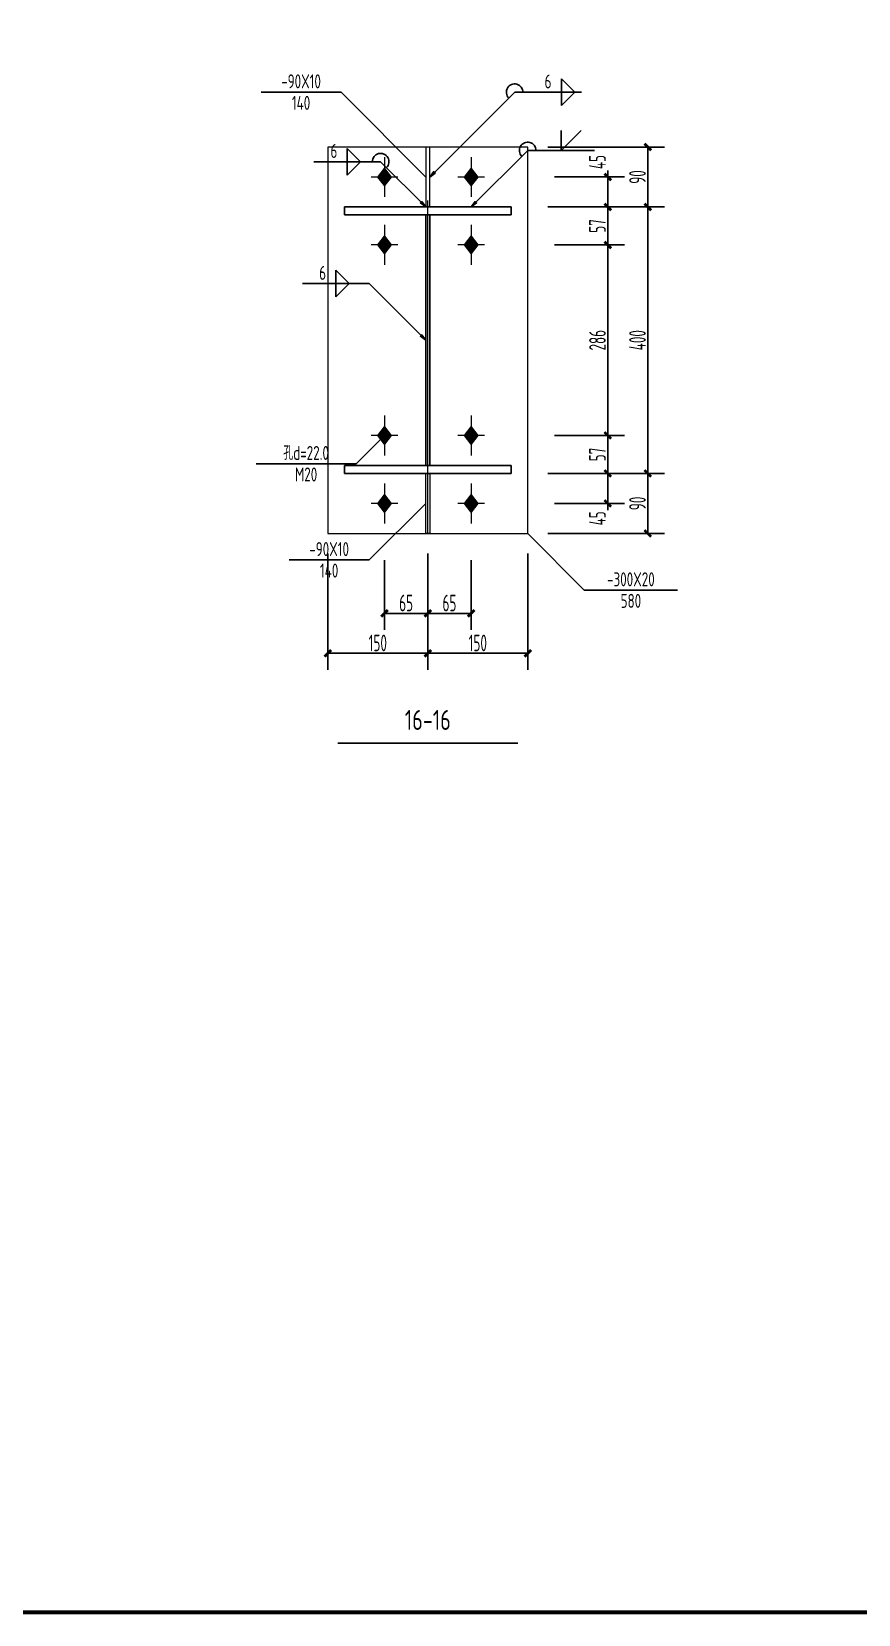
# Model space of a CAD drawing. Extents: x 447413 to 2975780, y -1432727 to 1301644.
# Drawn here: x 2689673 to 2702073, y -1173580 to -1149822 of the extents above; entities that cross this region are included whole.
import ezdxf
from ezdxf.enums import TextEntityAlignment as Align

# ---------------------------------------------------------------- set-up
doc = ezdxf.new("R2010")
doc.units = 0
doc.header["$LTSCALE"] = 1000
doc.header["$MEASUREMENT"] = 0
doc.linetypes.add('线型6', pattern=[8.75, 5, -1.25, 1.25, -1.25])
for name, color, linetype in [('10', 7, 'Continuous'), ('图框', 253, 'Continuous'), ('尺寸标注', 253, 'Continuous'), ('焊缝标注', 253, 'Continuous'), ('螺栓孔标注', 253, 'Continuous'), ('钢板标注', 253, 'Continuous')]:
    doc.layers.add(name, color=color, linetype=linetype)
doc.layers.add('20', color=2, linetype='Continuous', lineweight=18)
doc.styles.add('PkpmHz', font='Pkpmeng', dxfattribs={"width": 0.6, "bigfont": 'hztxt'})
doc.dimstyles.new('Pkpm_1.00', dxfattribs={"dimtxt": 250, "dimasz": 100, "dimexe": 250, "dimexo": 0.0625, "dimgap": 30, "dimtad": 1, "dimdec": 0, "dimrnd": 5, "dimzin": 0, "dimdsep": 46, "dimtxsty": 'PkpmHz', "dimblk1": 'ARCHTICK', "dimblk2": 'ARCHTICK', "dimsah": 1, "dimcen": 0.09, "dimadec": 0, "dimazin": 0, "dimtfac": 1, "dimtdec": 0, "dimtmove": 2, "dimatfit": 1, "dimfxl": 0, "dimtolj": 1, "dimtzin": 0, "dimarcsym": 0})

# ---------------------------------------------------------------- blocks, each defined once
blk = doc.blocks.new('A$C6B0021A6')
at = {"layer": '图框', "color": 153, "const_width": 58, "elevation": -84000}
blk.add_lwpolyline([(111420, 1020), (2520, 1020), (2520, 83120), (111420, 83120)], close=True, dxfattribs=at)
blk = doc.blocks.new('_ArchTick')
at = {"color": 0, "linetype": 'ByBlock', "const_width": 0.4}
blk.add_lwpolyline([(-0.5, -0.5), (0.5, 0.5)], dxfattribs=at)
blk = doc.blocks.new('*D1263')
at = {"layer": 'Defpoints', "color": 0, "linetype": 'Continuous', "transparency": 16777216}
for p in [(2697115, -1152004), (2698315, -1152004), (2697115, -1152454)]:
    blk.add_point(p, dxfattribs=at)
at = {"layer": '尺寸标注', "color": 0, "linetype": 'Continuous', "lineweight": -2, "transparency": 16777216}
for p, q in [((2697515, -1152004), (2698565, -1152004)), ((2698315, -1152004), (2698315, -1151904)), ((2698315, -1152454), (2698315, -1152004)), ((2697515, -1152454), (2698565, -1152454)), ((2698315, -1152454), (2698315, -1152554))]:
    blk.add_line(p, q, dxfattribs=at)
at = {"layer": '尺寸标注', "color": 0, "linetype": 'Continuous', "lineweight": -2, "transparency": 16777216, "xscale": 100, "yscale": 100, "zscale": 100}
for p, rotation in [((2698315, -1152004), 270), ((2698315, -1152454), 90)]:
    blk.add_blockref('_ArchTick', p, dxfattribs=dict(at, rotation=rotation))
at = {"layer": '尺寸标注', "color": 0, "linetype": 'Continuous', "transparency": 16777216, "insert": (2698160, -1151780), "char_height": 250, "attachment_point": 5, "rotation": 90, "style": 'PkpmHz'}
blk.add_mtext('\\A1;45', dxfattribs=at)
blk = doc.blocks.new('*D1264')
at = {"layer": 'Defpoints', "color": 0, "linetype": 'Continuous', "transparency": 16777216}
for p in [(2697115, -1152454), (2698315, -1152454), (2697115, -1153024)]:
    blk.add_point(p, dxfattribs=at)
at = {"layer": '尺寸标注', "color": 0, "linetype": 'Continuous', "lineweight": -2, "transparency": 16777216}
for p, q in [((2697515, -1152454), (2698565, -1152454)), ((2698315, -1153024), (2698315, -1152454)), ((2697515, -1153024), (2698565, -1153024))]:
    blk.add_line(p, q, dxfattribs=at)
at = {"layer": '尺寸标注', "color": 0, "linetype": 'Continuous', "lineweight": -2, "transparency": 16777216, "xscale": 100, "yscale": 100, "zscale": 100}
for p, rotation in [((2698315, -1152454), 90), ((2698315, -1153024), 270)]:
    blk.add_blockref('_ArchTick', p, dxfattribs=dict(at, rotation=rotation))
at = {"layer": '尺寸标注', "color": 0, "linetype": 'Continuous', "transparency": 16777216, "insert": (2698160, -1152739), "char_height": 250, "attachment_point": 5, "rotation": 90, "style": 'PkpmHz'}
blk.add_mtext('\\A1;57', dxfattribs=at)
blk = doc.blocks.new('*D1265')
at = {"layer": 'Defpoints', "color": 0, "linetype": 'Continuous', "transparency": 16777216}
for p in [(2697115, -1156454), (2698315, -1156454), (2697115, -1156904)]:
    blk.add_point(p, dxfattribs=at)
at = {"layer": '尺寸标注', "color": 0, "linetype": 'Continuous', "lineweight": -2, "transparency": 16777216}
for p, q in [((2697515, -1156454), (2698565, -1156454)), ((2698315, -1156454), (2698315, -1156354)), ((2698315, -1156904), (2698315, -1156454)), ((2697515, -1156904), (2698565, -1156904)), ((2698315, -1156904), (2698315, -1157004))]:
    blk.add_line(p, q, dxfattribs=at)
at = {"layer": '尺寸标注', "color": 0, "linetype": 'Continuous', "lineweight": -2, "transparency": 16777216, "xscale": 100, "yscale": 100, "zscale": 100}
for p, rotation in [((2698315, -1156454), 270), ((2698315, -1156904), 90)]:
    blk.add_blockref('_ArchTick', p, dxfattribs=dict(at, rotation=rotation))
at = {"layer": '尺寸标注', "color": 0, "linetype": 'Continuous', "transparency": 16777216, "insert": (2698160, -1157128), "char_height": 250, "attachment_point": 5, "rotation": 90, "style": 'PkpmHz'}
blk.add_mtext('\\A1;45', dxfattribs=at)
blk = doc.blocks.new('*D1266')
at = {"layer": 'Defpoints', "color": 0, "linetype": 'Continuous', "transparency": 16777216}
for p in [(2697115, -1155884), (2698315, -1155884), (2697115, -1156454)]:
    blk.add_point(p, dxfattribs=at)
at = {"layer": '尺寸标注', "color": 0, "linetype": 'Continuous', "lineweight": -2, "transparency": 16777216}
for p, q in [((2697515, -1155884), (2698565, -1155884)), ((2698315, -1156454), (2698315, -1155884)), ((2697515, -1156454), (2698565, -1156454))]:
    blk.add_line(p, q, dxfattribs=at)
at = {"layer": '尺寸标注', "color": 0, "linetype": 'Continuous', "lineweight": -2, "transparency": 16777216, "xscale": 100, "yscale": 100, "zscale": 100}
for p, rotation in [((2698315, -1155884), 90), ((2698315, -1156454), 270)]:
    blk.add_blockref('_ArchTick', p, dxfattribs=dict(at, rotation=rotation))
at = {"layer": '尺寸标注', "color": 0, "linetype": 'Continuous', "transparency": 16777216, "insert": (2698160, -1156169), "char_height": 250, "attachment_point": 5, "rotation": 90, "style": 'PkpmHz'}
blk.add_mtext('\\A1;57', dxfattribs=at)
blk = doc.blocks.new('*D1267')
at = {"layer": 'Defpoints', "color": 0, "linetype": 'Continuous', "transparency": 16777216}
for p in [(2697115, -1153024), (2698315, -1153024), (2697115, -1155884)]:
    blk.add_point(p, dxfattribs=at)
at = {"layer": '尺寸标注', "color": 0, "linetype": 'Continuous', "lineweight": -2, "transparency": 16777216}
for p, q in [((2697515, -1153024), (2698565, -1153024)), ((2698315, -1155884), (2698315, -1153024)), ((2697515, -1155884), (2698565, -1155884))]:
    blk.add_line(p, q, dxfattribs=at)
at = {"layer": '尺寸标注', "color": 0, "linetype": 'Continuous', "lineweight": -2, "transparency": 16777216, "xscale": 100, "yscale": 100, "zscale": 100}
for p, rotation in [((2698315, -1153024), 90), ((2698315, -1155884), 270)]:
    blk.add_blockref('_ArchTick', p, dxfattribs=dict(at, rotation=rotation))
at = {"layer": '尺寸标注', "color": 0, "linetype": 'Continuous', "transparency": 16777216, "insert": (2698160, -1154454), "char_height": 250, "attachment_point": 5, "rotation": 90, "style": 'PkpmHz'}
blk.add_mtext('\\A1;286', dxfattribs=at)
blk = doc.blocks.new('*D1268')
at = {"layer": 'Defpoints', "color": 0, "linetype": 'Continuous', "transparency": 16777216}
for p in [(2694965, -1157354), (2695615, -1157354), (2695615, -1158554)]:
    blk.add_point(p, dxfattribs=at)
at = {"layer": '尺寸标注', "color": 0, "linetype": 'Continuous', "lineweight": -2, "transparency": 16777216}
for p, q in [((2694965, -1157754), (2694965, -1158804)), ((2695615, -1157754), (2695615, -1158804)), ((2694965, -1158554), (2695615, -1158554))]:
    blk.add_line(p, q, dxfattribs=at)
at = {"layer": '尺寸标注', "color": 0, "linetype": 'Continuous', "lineweight": -2, "transparency": 16777216, "xscale": 100, "yscale": 100, "zscale": 100, "rotation": 180}
blk.add_blockref('_ArchTick', (2694965, -1158554), dxfattribs=at)
at = {"layer": '尺寸标注', "color": 0, "linetype": 'Continuous', "lineweight": -2, "transparency": 16777216, "xscale": 100, "yscale": 100, "zscale": 100}
blk.add_blockref('_ArchTick', (2695615, -1158554), dxfattribs=at)
at = {"layer": '尺寸标注', "color": 0, "linetype": 'Continuous', "transparency": 16777216, "insert": (2695290, -1158399), "char_height": 250, "attachment_point": 5, "style": 'PkpmHz'}
blk.add_mtext('\\A1;65', dxfattribs=at)
blk = doc.blocks.new('*D1269')
at = {"layer": 'Defpoints', "color": 0, "linetype": 'Continuous', "transparency": 16777216}
for p in [(2695615, -1157354), (2696265, -1157354), (2696265, -1158554)]:
    blk.add_point(p, dxfattribs=at)
at = {"layer": '尺寸标注', "color": 0, "linetype": 'Continuous', "lineweight": -2, "transparency": 16777216}
for p, q in [((2695615, -1157754), (2695615, -1158804)), ((2696265, -1157754), (2696265, -1158804)), ((2695615, -1158554), (2696265, -1158554))]:
    blk.add_line(p, q, dxfattribs=at)
at = {"layer": '尺寸标注', "color": 0, "linetype": 'Continuous', "lineweight": -2, "transparency": 16777216, "xscale": 100, "yscale": 100, "zscale": 100, "rotation": 180}
blk.add_blockref('_ArchTick', (2695615, -1158554), dxfattribs=at)
at = {"layer": '尺寸标注', "color": 0, "linetype": 'Continuous', "lineweight": -2, "transparency": 16777216, "xscale": 100, "yscale": 100, "zscale": 100}
blk.add_blockref('_ArchTick', (2696265, -1158554), dxfattribs=at)
at = {"layer": '尺寸标注', "color": 0, "linetype": 'Continuous', "transparency": 16777216, "insert": (2695940, -1158399), "char_height": 250, "attachment_point": 5, "style": 'PkpmHz'}
blk.add_mtext('\\A1;65', dxfattribs=at)
blk = doc.blocks.new('*D1270')
at = {"layer": 'Defpoints', "color": 0, "linetype": 'Continuous', "transparency": 16777216}
for p in [(2694115, -1157354), (2695615, -1157354), (2695615, -1159154)]:
    blk.add_point(p, dxfattribs=at)
at = {"layer": '尺寸标注', "color": 0, "linetype": 'Continuous', "lineweight": -2, "transparency": 16777216}
for p, q in [((2694115, -1157654), (2694115, -1159404)), ((2695615, -1157654), (2695615, -1159404)), ((2694115, -1159154), (2695615, -1159154))]:
    blk.add_line(p, q, dxfattribs=at)
at = {"layer": '尺寸标注', "color": 0, "linetype": 'Continuous', "lineweight": -2, "transparency": 16777216, "xscale": 100, "yscale": 100, "zscale": 100, "rotation": 180}
blk.add_blockref('_ArchTick', (2694115, -1159154), dxfattribs=at)
at = {"layer": '尺寸标注', "color": 0, "linetype": 'Continuous', "lineweight": -2, "transparency": 16777216, "xscale": 100, "yscale": 100, "zscale": 100}
blk.add_blockref('_ArchTick', (2695615, -1159154), dxfattribs=at)
at = {"layer": '尺寸标注', "color": 0, "linetype": 'Continuous', "transparency": 16777216, "insert": (2694865, -1158999), "char_height": 250, "attachment_point": 5, "style": 'PkpmHz'}
blk.add_mtext('\\A1;150', dxfattribs=at)
blk = doc.blocks.new('*D1271')
at = {"layer": 'Defpoints', "color": 0, "linetype": 'Continuous', "transparency": 16777216}
for p in [(2695615, -1157354), (2697115, -1157354), (2697115, -1159154)]:
    blk.add_point(p, dxfattribs=at)
at = {"layer": '尺寸标注', "color": 0, "linetype": 'Continuous', "lineweight": -2, "transparency": 16777216}
for p, q in [((2695615, -1157654), (2695615, -1159404)), ((2697115, -1157654), (2697115, -1159404)), ((2695615, -1159154), (2697115, -1159154))]:
    blk.add_line(p, q, dxfattribs=at)
at = {"layer": '尺寸标注', "color": 0, "linetype": 'Continuous', "lineweight": -2, "transparency": 16777216, "xscale": 100, "yscale": 100, "zscale": 100, "rotation": 180}
blk.add_blockref('_ArchTick', (2695615, -1159154), dxfattribs=at)
at = {"layer": '尺寸标注', "color": 0, "linetype": 'Continuous', "lineweight": -2, "transparency": 16777216, "xscale": 100, "yscale": 100, "zscale": 100}
blk.add_blockref('_ArchTick', (2697115, -1159154), dxfattribs=at)
at = {"layer": '尺寸标注', "color": 0, "linetype": 'Continuous', "transparency": 16777216, "insert": (2696365, -1158999), "char_height": 250, "attachment_point": 5, "style": 'PkpmHz'}
blk.add_mtext('\\A1;150', dxfattribs=at)
blk = doc.blocks.new('*D1272')
at = {"layer": 'Defpoints', "color": 0, "linetype": 'Continuous', "transparency": 16777216}
for p in [(2697115, -1156454), (2698915, -1156454), (2697115, -1157354)]:
    blk.add_point(p, dxfattribs=at)
at = {"layer": '尺寸标注', "color": 0, "linetype": 'Continuous', "lineweight": -2, "transparency": 16777216}
for p, q in [((2697415, -1156454), (2699165, -1156454)), ((2698915, -1157354), (2698915, -1156454)), ((2697415, -1157354), (2699165, -1157354))]:
    blk.add_line(p, q, dxfattribs=at)
at = {"layer": '尺寸标注', "color": 0, "linetype": 'Continuous', "lineweight": -2, "transparency": 16777216, "xscale": 100, "yscale": 100, "zscale": 100}
for p, rotation in [((2698915, -1156454), 90), ((2698915, -1157354), 270)]:
    blk.add_blockref('_ArchTick', p, dxfattribs=dict(at, rotation=rotation))
at = {"layer": '尺寸标注', "color": 0, "linetype": 'Continuous', "transparency": 16777216, "insert": (2698760, -1156904), "char_height": 250, "attachment_point": 5, "rotation": 90, "style": 'PkpmHz'}
blk.add_mtext('\\A1;90', dxfattribs=at)
blk = doc.blocks.new('*D1273')
at = {"layer": 'Defpoints', "color": 0, "linetype": 'Continuous', "transparency": 16777216}
for p in [(2697115, -1152454), (2698915, -1152454), (2697115, -1156454)]:
    blk.add_point(p, dxfattribs=at)
at = {"layer": '尺寸标注', "color": 0, "linetype": 'Continuous', "lineweight": -2, "transparency": 16777216}
for p, q in [((2697415, -1152454), (2699165, -1152454)), ((2698915, -1156454), (2698915, -1152454)), ((2697415, -1156454), (2699165, -1156454))]:
    blk.add_line(p, q, dxfattribs=at)
at = {"layer": '尺寸标注', "color": 0, "linetype": 'Continuous', "lineweight": -2, "transparency": 16777216, "xscale": 100, "yscale": 100, "zscale": 100}
for p, rotation in [((2698915, -1152454), 90), ((2698915, -1156454), 270)]:
    blk.add_blockref('_ArchTick', p, dxfattribs=dict(at, rotation=rotation))
at = {"layer": '尺寸标注', "color": 0, "linetype": 'Continuous', "transparency": 16777216, "insert": (2698760, -1154454), "char_height": 250, "attachment_point": 5, "rotation": 90, "style": 'PkpmHz'}
blk.add_mtext('\\A1;400', dxfattribs=at)
blk = doc.blocks.new('*D1274')
at = {"layer": 'Defpoints', "color": 0, "linetype": 'Continuous', "transparency": 16777216}
for p in [(2697115, -1151554), (2698915, -1151554), (2697115, -1152454)]:
    blk.add_point(p, dxfattribs=at)
at = {"layer": '尺寸标注', "color": 0, "linetype": 'Continuous', "lineweight": -2, "transparency": 16777216}
for p, q in [((2697415, -1151554), (2699165, -1151554)), ((2698915, -1152454), (2698915, -1151554)), ((2697415, -1152454), (2699165, -1152454))]:
    blk.add_line(p, q, dxfattribs=at)
at = {"layer": '尺寸标注', "color": 0, "linetype": 'Continuous', "lineweight": -2, "transparency": 16777216, "xscale": 100, "yscale": 100, "zscale": 100}
for p, rotation in [((2698915, -1151554), 90), ((2698915, -1152454), 270)]:
    blk.add_blockref('_ArchTick', p, dxfattribs=dict(at, rotation=rotation))
at = {"layer": '尺寸标注', "color": 0, "linetype": 'Continuous', "transparency": 16777216, "insert": (2698760, -1152004), "char_height": 250, "attachment_point": 5, "rotation": 90, "style": 'PkpmHz'}
blk.add_mtext('\\A1;90', dxfattribs=at)

msp = doc.modelspace()

# ---------------------------------------------------------------- hatches: boundary and pattern name
at = {"layer": '10'}
for points in [[(2694965.2, -1151874.1), (2694865.2, -1152004.1), (2694965.2, -1152134.1), (2695065.2, -1152004.1)], [(2696265.2, -1151874.1), (2696165.2, -1152004.1), (2696265.2, -1152134.1), (2696365.2, -1152004.1)], [(2694965.2, -1152894.1), (2694865.2, -1153024.1), (2694965.2, -1153154.1), (2695065.2, -1153024.1)], [(2696265.2, -1152894.1), (2696165.2, -1153024.1), (2696265.2, -1153154.1), (2696365.2, -1153024.1)], [(2694965.2, -1155754.1), (2694865.2, -1155884.1), (2694965.2, -1156014.1), (2695065.2, -1155884.1)], [(2696265.2, -1155754.1), (2696165.2, -1155884.1), (2696265.2, -1156014.1), (2696365.2, -1155884.1)], [(2694965.2, -1156774.1), (2694865.2, -1156904.1), (2694965.2, -1157034.1), (2695065.2, -1156904.1)], [(2696265.2, -1156774.1), (2696165.2, -1156904.1), (2696265.2, -1157034.1), (2696365.2, -1156904.1)]]:
    msp.add_hatch(color=1, dxfattribs=at).paths.add_polyline_path(points)
at = {"layer": '焊缝标注'}
for points in [[(2695645.2, -1152004.1), (2695726.5, -1151944), (2695705.3, -1151922.8)], [(2695585.2, -1152454.1), (2695525.2, -1152372.7), (2695503.9, -1152393.9)], [(2696265.2, -1152454.1), (2696346.5, -1152394), (2696325.3, -1152372.8)], [(2695585.2, -1154454.1), (2695525.2, -1154372.7), (2695503.9, -1154393.9)]]:
    msp.add_hatch(color=256, dxfattribs=at).paths.add_polyline_path(points)

# ---------------------------------------------------------------- linework, layer by layer
at = {"layer": '10', "color": 9, "lineweight": 18}
for p, q in [((2694965.2, -1151704.1, 126000), (2694965.2, -1152304.1, 126000)), ((2696265.2, -1151704.1, 126000), (2696265.2, -1152304.1, 126000)), ((2695165.2, -1152004.1, 126000), (2694765.2, -1152004.1, 126000)), ((2696465.2, -1152004.1, 126000), (2696065.2, -1152004.1, 126000)), ((2694965.2, -1152724.1, 126000), (2694965.2, -1153324.1, 126000)), ((2696265.2, -1152724.1, 126000), (2696265.2, -1153324.1, 126000)), ((2695165.2, -1153024.1, 126000), (2694765.2, -1153024.1, 126000)), ((2696465.2, -1153024.1, 126000), (2696065.2, -1153024.1, 126000)), ((2694965.2, -1155584.1, 126000), (2694965.2, -1156184.1, 126000)), ((2696265.2, -1155584.1, 126000), (2696265.2, -1156184.1, 126000)), ((2695165.2, -1155884.1, 126000), (2694765.2, -1155884.1, 126000)), ((2696465.2, -1155884.1, 126000), (2696065.2, -1155884.1, 126000)), ((2694965.2, -1156604.1, 126000), (2694965.2, -1157204.1, 126000)), ((2696265.2, -1156604.1, 126000), (2696265.2, -1157204.1, 126000)), ((2695165.2, -1156904.1, 126000), (2694765.2, -1156904.1, 126000)), ((2696465.2, -1156904.1, 126000), (2696065.2, -1156904.1, 126000))]:
    msp.add_line(p, q, dxfattribs=at)
at = {"layer": '10', "linetype": '线型6', "lineweight": 18}
msp.add_line((2695615.2, -1157359.1, 126000), (2695615.2, -1151549.1, 126000), dxfattribs=at)
at = {"layer": '10', "color": 3}
for p, q in [((2696865.2, -1152454.1, 126000), (2694365.2, -1152454.1, 126000)), ((2694365.2, -1152454.1, 126000), (2694365.2, -1152574.1, 126000)), ((2696865.2, -1152574.1, 126000), (2696865.2, -1152454.1, 126000)), ((2694365.2, -1152574.1, 126000), (2696865.2, -1152574.1, 126000)), ((2695585.2, -1156334.1, 126000), (2695585.2, -1152574.1, 126000)), ((2695645.2, -1156334.1, 126000), (2695645.2, -1152574.1, 126000)), ((2696865.2, -1156334.1, 126000), (2694365.2, -1156334.1, 126000)), ((2694365.2, -1156334.1, 126000), (2694365.2, -1156454.1, 126000)), ((2694365.2, -1156454.1, 126000), (2696865.2, -1156454.1, 126000)), ((2696865.2, -1156454.1, 126000), (2696865.2, -1156334.1, 126000))]:
    msp.add_line(p, q, dxfattribs=at)
at = {"layer": '10'}
msp.add_line((2694265.2, -1160504.1, 126000), (2696965.2, -1160504.1, 126000), dxfattribs=at)
at = {"layer": '10', "color": 1, "linetype": 'Continuous', "elevation": 126000}
for points in [[(2694965.2, -1151874.1), (2694865.2, -1152004.1), (2694965.2, -1152134.1), (2695065.2, -1152004.1)], [(2696265.2, -1151874.1), (2696165.2, -1152004.1), (2696265.2, -1152134.1), (2696365.2, -1152004.1)], [(2694965.2, -1152894.1), (2694865.2, -1153024.1), (2694965.2, -1153154.1), (2695065.2, -1153024.1)], [(2696265.2, -1152894.1), (2696165.2, -1153024.1), (2696265.2, -1153154.1), (2696365.2, -1153024.1)], [(2694965.2, -1155754.1), (2694865.2, -1155884.1), (2694965.2, -1156014.1), (2695065.2, -1155884.1)], [(2696265.2, -1155754.1), (2696165.2, -1155884.1), (2696265.2, -1156014.1), (2696365.2, -1155884.1)], [(2694965.2, -1156774.1), (2694865.2, -1156904.1), (2694965.2, -1157034.1), (2695065.2, -1156904.1)], [(2696265.2, -1156774.1), (2696165.2, -1156904.1), (2696265.2, -1157034.1), (2696365.2, -1156904.1)]]:
    msp.add_lwpolyline(points, close=True, dxfattribs=at)
at = {"layer": '20'}
for p, q in [((2697115.2, -1151554.1, 126000), (2694115.2, -1151554.1, 126000)), ((2694115.2, -1151554.1, 126000), (2694115.2, -1157354.1, 126000)), ((2695645.2, -1151554.1, 126000), (2695585.2, -1151554.1, 126000)), ((2695585.2, -1151554.1, 126000), (2695585.2, -1152454.1, 126000)), ((2695645.2, -1152454.1, 126000), (2695645.2, -1151554.1, 126000)), ((2697115.2, -1157354.1, 126000), (2697115.2, -1151554.1, 126000)), ((2695585.2, -1152454.1, 126000), (2695645.2, -1152454.1, 126000)), ((2695585.2, -1156454.1, 126000), (2695645.2, -1156454.1, 126000)), ((2695585.2, -1157354.1, 126000), (2695585.2, -1156454.1, 126000)), ((2695645.2, -1156454.1, 126000), (2695645.2, -1157354.1, 126000)), ((2694115.2, -1157354.1, 126000), (2697115.2, -1157354.1, 126000)), ((2695645.2, -1157354.1, 126000), (2695585.2, -1157354.1, 126000))]:
    msp.add_line(p, q, dxfattribs=at)
at = {"layer": '焊缝标注'}
for p, q in [((2697618.4, -1150531.8, 126000), (2697818.4, -1150731.8, 126000)), ((2697618.4, -1150731.8, 126000), (2697618.4, -1150531.8, 126000)), ((2695645.2, -1152004.1, 126000), (2696918.4, -1150731.8, 126000)), ((2696918.4, -1150731.8, 126000), (2697918.4, -1150731.8, 126000)), ((2697618.4, -1150931.8, 126000), (2697818.4, -1150731.8, 126000)), ((2697618.4, -1150731.8, 126000), (2697618.4, -1150931.8, 126000)), ((2697614, -1151605.9, 126000), (2697614, -1151305.9, 126000)), ((2697614, -1151605.9, 126000), (2697914, -1151305.9, 126000)), ((2694907.1, -1151774.5, 126000), (2693907.1, -1151774.5, 126000)), ((2694607.1, -1151774.5, 126000), (2694407.1, -1151574.5, 126000)), ((2694407.1, -1151774.5, 126000), (2694407.1, -1151574.5, 126000)), ((2694607.1, -1151774.5, 126000), (2694407.1, -1151974.5, 126000)), ((2694407.1, -1151774.5, 126000), (2694407.1, -1151974.5, 126000)), ((2695585.2, -1152454.1, 126000), (2694907.1, -1151774.5, 126000)), ((2696265.2, -1152454.1, 126000), (2697114, -1151605.9, 126000)), ((2697114, -1151605.9, 126000), (2698114, -1151605.9, 126000)), ((2694437.6, -1153604.6, 126000), (2694237.6, -1153404.6, 126000)), ((2694237.6, -1153604.6, 126000), (2694237.6, -1153404.6, 126000)), ((2694737.6, -1153604.6, 126000), (2693737.6, -1153604.6, 126000)), ((2694437.6, -1153604.6, 126000), (2694237.6, -1153804.6, 126000)), ((2694237.6, -1153604.6, 126000), (2694237.6, -1153804.6, 126000)), ((2695585.2, -1154454.1, 126000), (2694737.6, -1153604.6, 126000))]:
    msp.add_line(p, q, dxfattribs=at)
at = {"layer": '焊缝标注', "linetype": 'Continuous', "elevation": 126000}
for points in [[(2695645.2, -1152004.1), (2695726.5, -1151944), (2695705.3, -1151922.8)], [(2695585.2, -1152454.1), (2695525.2, -1152372.7), (2695503.9, -1152393.9)], [(2696265.2, -1152454.1), (2696346.5, -1152394), (2696325.3, -1152372.8)], [(2695585.2, -1154454.1), (2695525.2, -1154372.7), (2695503.9, -1154393.9)]]:
    msp.add_lwpolyline(points, close=True, dxfattribs=at)
at = {"layer": '焊缝标注'}
for centre, start, end in [((2696918.4, -1150731.8, 126000), 0, 224.97719), ((2697114, -1151605.9, 126000), 0, 224.97719), ((2694907.1, -1151774.5, 126000), 314.93158, 180)]:
    msp.add_arc(centre, 125, start, end, dxfattribs=at)
at = {"layer": '螺栓孔标注'}
for p, q in [((2694965.2, -1155884.1, 126000), (2694540, -1156307.5, 126000)), ((2694540, -1156307.5, 126000), (2693040, -1156307.5, 126000))]:
    msp.add_line(p, q, dxfattribs=at)
at = {"layer": '螺栓孔标注', "const_width": 0.1, "elevation": 126000}
msp.add_lwpolyline([(2694965.2, -1155884.1, 1), (2694965.1, -1155884.1, 1)], format="xyb", close=True, dxfattribs=at)
at = {"layer": '钢板标注'}
for p, q in [((2694313.9, -1150729.8, 126000), (2693113.9, -1150729.8, 126000)), ((2695585.2, -1152004.1, 126000), (2694313.9, -1150729.8, 126000)), ((2695585.2, -1156904.1, 126000), (2694734.9, -1157750.9, 126000)), ((2697115.2, -1157354.1, 126000), (2697961.3, -1158205, 126000)), ((2694734.9, -1157750.9, 126000), (2693534.9, -1157750.9, 126000)), ((2697961.3, -1158205, 126000), (2699361.3, -1158205, 126000))]:
    msp.add_line(p, q, dxfattribs=at)
at = {"layer": '钢板标注', "const_width": 0.1, "elevation": 126000}
for points in [[(2695585.2, -1152004.1, 1), (2695585.1, -1152004.1, 1)], [(2695585.2, -1156904.1, 1), (2695585.1, -1156904.1, 1)], [(2697115.2, -1157354.1, 1), (2697115.1, -1157354.1, 1)]]:
    msp.add_lwpolyline(points, format="xyb", close=True, dxfattribs=at)

# ---------------------------------------------------------------- block references
msp.add_blockref('A$C6B0021A6', (2617178.3, -1174571.1, 126000))

# ---------------------------------------------------------------- texts
at = {"layer": '10', "style": 'PkpmHz', "width": 0.77}
msp.add_text('16-16', height=300, dxfattribs=at).set_placement((2695615.2, -1160154.1, 126000), align=Align.MIDDLE_CENTER)
at = {"layer": '焊缝标注', "style": 'PkpmHz', "width": 0.71}
for p in [(2697418.4, -1150675.2, 126000), (2694207.1, -1151717.8, 126000), (2694037.6, -1153547.9, 126000)]:
    msp.add_text('6', height=210, dxfattribs=at).set_placement(p, align=Align.CENTER)
at = {"layer": '螺栓孔标注', "style": 'PkpmHz', "width": 0.71}
msp.add_text('孔d=22.0', height=210, dxfattribs=at).set_placement((2693790, -1156250.9, 126000), align=Align.CENTER)
msp.add_text('M20', height=210, dxfattribs=at).set_placement((2693790, -1156364.1, 126000), align=Align.TOP_CENTER)
at = {"layer": '钢板标注', "style": 'PkpmHz', "width": 0.71}
for s, p in [('-90X10', (2693713.9, -1150673.2, 126000)), ('-90X10', (2694134.9, -1157694.3, 126000)), ('-300X20', (2698661.3, -1158148.4, 126000))]:
    msp.add_text(s, height=210, dxfattribs=at).set_placement(p, align=Align.CENTER)
for s, p in [('140', (2693713.9, -1150786.4, 126000)), ('140', (2694134.9, -1157807.5, 126000)), ('580', (2698661.3, -1158261.6, 126000))]:
    msp.add_text(s, height=210, dxfattribs=at).set_placement(p, align=Align.TOP_CENTER)

# ---------------------------------------------------------------- dimensions: what is measured, and where the dimension line sits
at = {"layer": '尺寸标注', "linetype": 'Continuous'}
for base, p1, p2, text, override, picture, middle in [((2698915.2, -1151554.1, 126000), (2697115.2, -1152454.1, 126000), (2697115.2, -1151554.1, 126000), '90', {"dimexo": 300, "dimtih": 0, "dimtoh": 0}, '*D1274', (2698760.2, -1152004.1, 126000)), ((2698315.2, -1152454.1, 126000), (2697115.2, -1153024.1, 126000), (2697115.2, -1152454.1, 126000), '57', {"dimexo": 400, "dimtih": 0, "dimtoh": 0}, '*D1264', (2698160.2, -1152739.1, 126000)), ((2698915.2, -1152454.1, 126000), (2697115.2, -1156454.1, 126000), (2697115.2, -1152454.1, 126000), '400', {"dimexo": 300, "dimtih": 0, "dimtoh": 0}, '*D1273', (2698760.2, -1154454.1, 126000)), ((2698315.2, -1153024.1, 126000), (2697115.2, -1155884.1, 126000), (2697115.2, -1153024.1, 126000), '286', {"dimexo": 400, "dimtih": 0, "dimtoh": 0}, '*D1267', (2698160.2, -1154454.1, 126000)), ((2698315.2, -1155884.1, 126000), (2697115.2, -1156454.1, 126000), (2697115.2, -1155884.1, 126000), '57', {"dimexo": 400, "dimtih": 0, "dimtoh": 0}, '*D1266', (2698160.2, -1156169.1, 126000)), ((2698915.2, -1156454.1, 126000), (2697115.2, -1157354.1, 126000), (2697115.2, -1156454.1, 126000), '90', {"dimexo": 300, "dimtih": 0, "dimtoh": 0}, '*D1272', (2698760.2, -1156904.1, 126000))]:
    dim = msp.add_linear_dim(base=base, p1=p1, p2=p2, angle=90, text=text, dimstyle='Pkpm_1.00', override=override, dxfattribs=at)
    dim.commit()
    dim.dimension.update_dxf_attribs({"geometry": picture, "text_midpoint": middle})
for base, p1, p2, picture, middle in [((2698315.2, -1152004.1, 126000), (2697115.2, -1152454.1, 126000), (2697115.2, -1152004.1, 126000), '*D1263', (2698159.9, -1151780.5, 126000)), ((2698315.2, -1156454.1, 126000), (2697115.2, -1156904.1, 126000), (2697115.2, -1156454.1, 126000), '*D1265', (2698159.9, -1157127.7, 126000))]:
    dim = msp.add_linear_dim(base=base, p1=p1, p2=p2, angle=90, text='45', dimstyle='Pkpm_1.00', override={"dimexo": 400, "dimtih": 0, "dimtoh": 0}, dxfattribs=at)
    dim.commit()
    dim.dimension.update_dxf_attribs({"geometry": picture, "text_midpoint": middle, "dimtype": 128})
for base, p1, p2, text, override, picture, middle in [((2695615.2, -1159154.1, 126000), (2694115.2, -1157354.1, 126000), (2695615.2, -1157354.1, 126000), '150', {"dimexo": 300, "dimtih": 0, "dimtoh": 0}, '*D1270', (2694865.2, -1158999.1, 126000)), ((2695615.2, -1158554.1, 126000), (2694965.2, -1157354.1, 126000), (2695615.2, -1157354.1, 126000), '65', {"dimexo": 400, "dimtih": 0, "dimtoh": 0}, '*D1268', (2695290.2, -1158399.1, 126000)), ((2696265.2, -1158554.1, 126000), (2695615.2, -1157354.1, 126000), (2696265.2, -1157354.1, 126000), '65', {"dimexo": 400, "dimtih": 0, "dimtoh": 0}, '*D1269', (2695940.2, -1158399.1, 126000)), ((2697115.2, -1159154.1, 126000), (2695615.2, -1157354.1, 126000), (2697115.2, -1157354.1, 126000), '150', {"dimexo": 300, "dimtih": 0, "dimtoh": 0}, '*D1271', (2696365.2, -1158999.1, 126000))]:
    dim = msp.add_linear_dim(base=base, p1=p1, p2=p2, text=text, dimstyle='Pkpm_1.00', override=override, dxfattribs=at)
    dim.commit()
    dim.dimension.update_dxf_attribs({"geometry": picture, "text_midpoint": middle})

doc.saveas('drawing.dxf')
